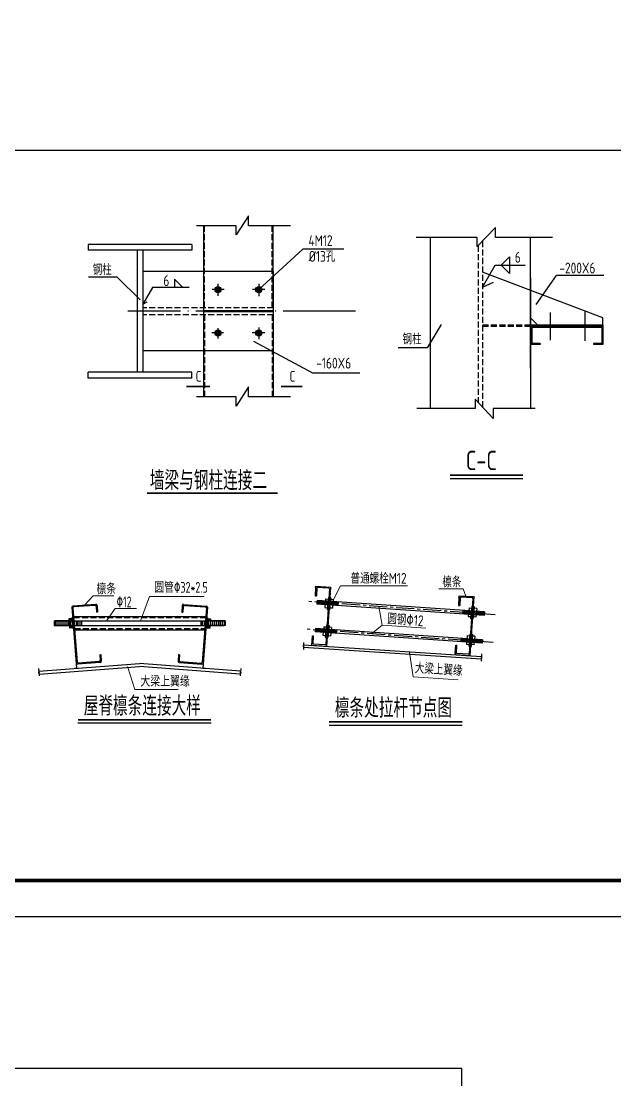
# Model space of a CAD drawing. Extents: x 9539573 to 9710259, y 1656270 to 2510207.
# Drawn here: x 9664602 to 9689257, y 1780908 to 1824897 of the extents above; entities that cross this region are included whole.
import ezdxf

# ---------------------------------------------------------------- set-up
doc = ezdxf.new("R2010")
doc.units = 0
doc.header["$LTSCALE"] = 1000
doc.header["$MEASUREMENT"] = 0
for name, pattern in [('CENTER2', [1.125, 0.75, -0.125, 0.125, -0.125]), ('DASH', [0.35, 0.25, -0.1]), ('DOTE', [2.42, 2, -0.2, 0.02, -0.2])]:
    doc.linetypes.add(name, pattern=pattern)
doc.layers.get('0').update_dxf_attribs({"linetype": 'CONTINUOUS'})
for name, color, linetype in [('03', 3, 'CONTINUOUS'), ('DASH', 3, 'DASH'), ('DOTE', 8, 'DOTE'), ('PUB_TEXT', 7, 'CONTINUOUS'), ('PUB_TITLE', 4, 'CONTINUOUS'), ('一般文字', 6, 'CONTINUOUS')]:
    doc.layers.add(name, color=color, linetype=linetype)
doc.layers.add('标注', color=4, linetype='CONTINUOUS', lineweight=20)
doc.styles.add('_HZTXT', font='atssdeng.shx', dxfattribs={"width": 0.8, "bigfont": 'atssdchn.shx'})
doc.styles.add('TSSD_REIN', font='atssdeng.shx', dxfattribs={"width": 0.7, "bigfont": 'atssdchn.shx'})

# ---------------------------------------------------------------- blocks, each defined once
blk = doc.blocks.new('3F1GF54G5FG')
for p, q in [((5986705, 1320911), (5979751, 1321119)), ((5986715, 1321055), (5979760, 1321263)), ((5979760, 1321263), (5979823, 1321117)), ((5979814, 1321261), (5979877, 1321115)), ((5979869, 1321260), (5979931, 1321114)), ((5979923, 1321258), (5979986, 1321112)), ((5979977, 1321256), (5980040, 1321111)), ((5980032, 1321255), (5980094, 1321109)), ((5980086, 1321253), (5980149, 1321107)), ((5980102, 1321349), (5980210, 1321342)), ((5980140, 1321252), (5980203, 1321106)), ((5980195, 1321250), (5980257, 1321104)), ((5980317, 1321407), (5980215, 1321414)), ((5980249, 1321248), (5980312, 1321102)), ((5980303, 1321247), (5980366, 1321101)), ((5980420, 1321328), (5980312, 1321335)), ((5980358, 1321245), (5980420, 1321099)), ((5980412, 1321243), (5980475, 1321098)), ((5980466, 1321242), (5980529, 1321096)), ((5980520, 1321240), (5980583, 1321094)), ((5980575, 1321239), (5980638, 1321093)), ((5980638, 1321093), (5980642, 1321237)), ((5985828, 1320938), (5985833, 1321081)), ((5985900, 1321079), (5985828, 1320938)), ((5985954, 1321078), (5985883, 1320936)), ((5986009, 1321076), (5985937, 1320934)), ((5986063, 1321075), (5985991, 1320933)), ((5986117, 1321073), (5986046, 1320931)), ((5986069, 1321205), (5986177, 1321198)), ((5986172, 1321071), (5986100, 1320930)), ((5986226, 1321070), (5986154, 1320928)), ((5986182, 1321270), (5986283, 1321264)), ((5986280, 1321068), (5986209, 1320926)), ((5986335, 1321066), (5986263, 1320925)), ((5986387, 1321185), (5986279, 1321192)), ((5986389, 1321065), (5986317, 1320923)), ((5986443, 1321063), (5986372, 1320921)), ((5986498, 1321062), (5986426, 1320920)), ((5986552, 1321060), (5986480, 1320918)), ((5986606, 1321058), (5986535, 1320917)), ((5986660, 1321057), (5986589, 1320915)), ((5986715, 1321055), (5986643, 1320913)), ((5980079, 1320990), (5980187, 1320983)), ((5980182, 1320911), (5980284, 1320904)), ((5980396, 1320969), (5980288, 1320976)), ((5986046, 1320846), (5986154, 1320839)), ((5986149, 1320767), (5986251, 1320761)), ((5986363, 1320826), (5986255, 1320833))]:
    blk.add_line(p, q)
for points in [[(5979760, 1321263), (5979751, 1321119)], [(5980102, 1321349), (5980079, 1320990)], [(5980215, 1321414), (5980182, 1320911)], [(5980317, 1321407), (5980284, 1320904)], [(5980420, 1321328), (5980396, 1320969)], [(5986069, 1321205), (5986046, 1320846)], [(5986182, 1321270), (5986149, 1320767)], [(5986283, 1321264), (5986251, 1320761)], [(5986387, 1321185), (5986363, 1320826)], [(5986715, 1321055), (5986705, 1320911)]]:
    blk.add_lwpolyline(points)
at = {"layer": '03', "color": 1, "linetype": 'CENTER2'}
blk.add_line((5987161, 1320954), (5979305, 1321220), dxfattribs=at)

msp = doc.modelspace()

# ---------------------------------------------------------------- linework, layer by layer
for p, q in [((9674036.9, 1816808.4), (9673528.1, 1816014)), ((9674036.9, 1816398), (9674036.9, 1816808.4)), ((9673528.1, 1816398), (9671887.3, 1816398)), ((9672176.1, 1816398), (9672176.1, 1812992.4)), ((9673528.1, 1816014), (9673528.1, 1816398)), ((9675781.4, 1816398), (9674036.9, 1816398)), ((9675071.8, 1812992.4), (9675071.8, 1816398)), ((9684304.3, 1816323.1), (9683542.6, 1815528.7)), ((9684304.3, 1815912.7), (9684304.3, 1816323.1)), ((9683542.6, 1815912.7), (9681008.9, 1815912.7)), ((9681581.7, 1815912.7), (9681581.7, 1808801.5)), ((9683542.6, 1815528.7), (9683542.6, 1815912.7)), ((9686666.8, 1815912.7), (9684304.3, 1815912.7)), ((9685761.9, 1810482.1), (9685761.9, 1815912.7)), ((9671682.8, 1815617.6), (9667382.8, 1815617.6)), ((9667382.8, 1815617.6), (9667382.8, 1815377.6)), ((9671682.8, 1815617.6), (9671682.8, 1815377.6)), ((9671682.8, 1815377.6), (9667382.8, 1815377.6)), ((9669412.8, 1815377.6), (9669412.8, 1810307.2)), ((9669652.8, 1815377.6), (9669652.8, 1810307.2)), ((9672176.1, 1814992.4), (9672176.1, 1810692.4)), ((9668587.8, 1814260.6), (9667393.8, 1814260.6)), ((9675071.8, 1814492.4), (9669652.8, 1814492.4)), ((9675071.8, 1814492.4), (9675071.8, 1811192.4)), ((9688761.9, 1812567.1), (9683761.6, 1814467.1)), ((9685761.9, 1814232.1), (9685761.9, 1808801.5)), ((9673034.8, 1813742.4), (9672533.3, 1813742.4)), ((9672776.1, 1813986), (9672776.1, 1813484.1)), ((9674717.2, 1813742.4), (9674215.6, 1813742.4)), ((9674471.8, 1813986), (9674471.8, 1813466.2)), ((9669652.8, 1813141), (9669833.6, 1813236.9)), ((9675071.8, 1812864.9), (9672176.1, 1812864.9)), ((9675071.8, 1812819.9), (9672176.1, 1812819.9)), ((9672176.1, 1812692.4), (9672176.1, 1809286.8)), ((9675071.8, 1812692.4), (9675071.8, 1809286.8)), ((9686061.9, 1812267.1), (9685761.9, 1812567.1)), ((9688761.9, 1812267.1), (9688761.9, 1812567.1)), ((9672999, 1811942.4), (9672515.4, 1811942.4)), ((9672776.1, 1812135.1), (9672776.1, 1811705)), ((9674717.2, 1811942.4), (9674197.7, 1811942.4)), ((9674471.8, 1812171), (9674471.8, 1811687.1)), ((9688761.9, 1812267.1), (9685761.9, 1812267.1)), ((9688761.9, 1812207.1), (9685761.9, 1812207.1)), ((9685761.9, 1811457.1), (9685761.9, 1812207.1)), ((9688716.9, 1812162.1), (9685806.9, 1812162.1)), ((9685806.9, 1812162.1), (9685806.9, 1811502.1)), ((9688716.9, 1812162.1), (9688716.9, 1811502.1)), ((9688761.9, 1812267.1), (9688761.9, 1812207.1)), ((9688761.9, 1812207.1), (9688761.9, 1811457.1)), ((9686151.9, 1811502.1), (9685806.9, 1811502.1)), ((9686151.9, 1811502.1), (9685806.9, 1811502.1)), ((9686151.9, 1811502.1), (9686151.9, 1811457.1)), ((9688716.9, 1811502.1), (9688371.9, 1811502.1)), ((9688371.9, 1811502.1), (9688371.9, 1811457.1)), ((9675071.8, 1811192.4), (9669652.8, 1811192.4)), ((9686151.9, 1811457.1), (9685761.9, 1811457.1)), ((9688761.9, 1811457.1), (9688371.9, 1811457.1)), ((9671682.8, 1810307.2), (9667382.8, 1810307.2)), ((9667382.8, 1810067.2), (9667382.8, 1810307.2)), ((9671682.8, 1810067.2), (9671682.8, 1810307.2)), ((9671682.8, 1810067.2), (9667382.8, 1810067.2)), ((9673528.1, 1809286.8), (9671887.3, 1809286.8)), ((9674036.9, 1809697.2), (9673528.1, 1808902.8)), ((9673528.1, 1808902.8), (9673528.1, 1809286.8)), ((9674036.9, 1809286.8), (9674036.9, 1809697.2)), ((9675781.4, 1809286.8), (9674036.9, 1809286.8)), ((9683452.7, 1809185.5), (9683452.7, 1808801.5)), ((9684205.6, 1808391.1), (9683452.7, 1809185.5)), ((9683452.7, 1808801.5), (9681032, 1808801.5)), ((9684205.6, 1808801.5), (9684205.6, 1808391.1)), ((9685943.3, 1808801.5), (9684205.6, 1808801.5)), ((9676831.5, 1801367.7), (9676813, 1801022.4)), ((9676831.5, 1801367.7), (9676834.2, 1801417.6)), ((9676834.2, 1801417.6), (9677461.9, 1801383.8)), ((9676880.9, 1801365), (9676862.3, 1801019.8)), ((9677379.3, 1801338.2), (9676880.9, 1801365)), ((9677299.5, 1798925.2), (9677461.9, 1801383.8)), ((9676813, 1801022.4), (9676862.3, 1801019.8)), ((9677407.7, 1801306.6), (9677255.1, 1799015.2)), ((9682785, 1800968.8), (9682766.4, 1800622.9)), ((9682785, 1800968.8), (9682787.7, 1801018.7)), ((9682787.7, 1801018.7), (9683415.3, 1800984.9)), ((9682834.4, 1800966.1), (9682815.8, 1800620.2)), ((9683332.8, 1800939.3), (9682834.4, 1800966.1)), ((9683253.5, 1798533.8), (9683415.3, 1800984.9)), ((9666706.5, 1800540.9), (9666898.9, 1798013.2)), ((9666749.9, 1800503.7), (9666920.2, 1798265.8)), ((9667701, 1800665.1), (9666751.2, 1800592.8)), ((9667663.9, 1800621.8), (9666794.5, 1800555.6)), ((9667715.8, 1800577.2), (9667733.6, 1800343.8)), ((9667753, 1800620.5), (9667773.9, 1800346.8)), ((9671291.4, 1800620.5), (9671270.6, 1800346.8)), ((9671328.6, 1800577.2), (9671310.9, 1800343.8)), ((9671343.4, 1800665.1), (9672293.3, 1800592.8)), ((9671380.6, 1800621.8), (9672250, 1800555.6)), ((9672294.6, 1800503.7), (9672124.3, 1798265.8)), ((9672337.9, 1800540.9), (9672145.5, 1798013.2)), ((9682766.4, 1800622.9), (9682815.8, 1800620.2)), ((9683361.1, 1800907.7), (9683208.6, 1798616.3)), ((9666709.6, 1800075.1), (9666580.8, 1800065.3)), ((9666580.8, 1800065.3), (9666610.2, 1799678.9)), ((9666739.4, 1800109.7), (9666707.2, 1800107.3)), ((9666707.2, 1800107.3), (9666741.5, 1799656.5)), ((9666775.5, 1800166.4), (9672268.9, 1800166.4)), ((9667773.9, 1800346.8), (9667733.6, 1800343.8)), ((9671270.6, 1800346.8), (9671310.9, 1800343.8)), ((9672337.3, 1800107.3), (9672303, 1799656.5)), ((9672305.1, 1800109.7), (9672337.3, 1800107.3)), ((9672334.8, 1800075.1), (9672463.6, 1800065.3)), ((9672463.6, 1800065.3), (9672434.2, 1799678.9)), ((9665967.9, 1799977.5), (9666742.9, 1799978.8)), ((9665967.9, 1799977.5), (9665968.2, 1799783.7)), ((9665968.2, 1799783.7), (9666743.2, 1799785)), ((9666742.9, 1799978.8), (9666008.3, 1799977.5)), ((9666008.3, 1799977.5), (9666008.6, 1799783.8)), ((9666743.2, 1799785), (9666008.6, 1799783.8)), ((9666089, 1799977.7), (9666089.3, 1799783.9)), ((9666169.7, 1799977.8), (9666170.1, 1799784.1)), ((9666250.5, 1799977.9), (9666250.8, 1799784.2)), ((9666331.2, 1799978.1), (9666331.5, 1799784.3)), ((9666411.9, 1799978.2), (9666412.2, 1799784.5)), ((9666492.7, 1799978.4), (9666493, 1799784.6)), ((9666573.4, 1799978.5), (9666573.7, 1799784.7)), ((9666713.3, 1800026.8), (9666584.5, 1800017)), ((9666735.3, 1799737), (9666606.5, 1799727.2)), ((9666739, 1799688.7), (9666610.2, 1799678.9)), ((9666652.3, 1799978.1), (9666652.6, 1799784.3)), ((9666722.1, 1799786.8), (9672292.9, 1799786.8)), ((9666733, 1799978.2), (9666733.3, 1799784.5)), ((9666736.8, 1799980), (9672307.6, 1799980)), ((9666773.7, 1799658.9), (9666741.5, 1799656.5)), ((9666813.7, 1799978.4), (9666814.1, 1799784.6)), ((9666818.3, 1799603.9), (9672226.1, 1799603.9)), ((9666894.5, 1799978.5), (9666894.8, 1799784.7)), ((9666951, 1799978.2), (9666951.3, 1799784.5)), ((9667031.7, 1799978.4), (9667032.1, 1799784.6)), ((9667112.5, 1799978.5), (9667112.8, 1799784.7)), ((9672059.5, 1799981.7), (9672059.9, 1799787.9)), ((9672124.3, 1799981.7), (9672124.7, 1799787.9)), ((9672205, 1799981.8), (9672205.4, 1799788.1)), ((9672270.8, 1799658.9), (9672303, 1799656.5)), ((9672285.8, 1799982), (9672286.1, 1799788.2)), ((9673074.3, 1799982.7), (9672299.3, 1799981.2)), ((9672299.3, 1799981.2), (9673034, 1799982.6)), ((9673074.7, 1799788.9), (9672299.7, 1799787.4)), ((9672299.7, 1799787.4), (9673034.3, 1799788.8)), ((9672305.4, 1799688.7), (9672434.2, 1799678.9)), ((9672309.1, 1799737), (9672437.9, 1799727.2)), ((9672331.2, 1800026.8), (9672460, 1800017)), ((9672366.5, 1799982.1), (9672366.9, 1799788.4)), ((9672468.8, 1799981.5), (9672469.2, 1799787.8)), ((9672549.6, 1799981.7), (9672549.9, 1799787.9)), ((9672630.3, 1799981.8), (9672630.7, 1799788.1)), ((9672711, 1799982), (9672711.4, 1799788.2)), ((9672791.8, 1799982.1), (9672792.1, 1799788.4)), ((9672872.5, 1799982.3), (9672872.9, 1799788.5)), ((9672953.2, 1799982.4), (9672953.6, 1799788.7)), ((9673034, 1799982.6), (9673034.3, 1799788.8)), ((9673074.3, 1799982.7), (9673074.7, 1799788.9)), ((9676673.1, 1798966.4), (9676694.3, 1799362.2)), ((9676694.3, 1799362.2), (9676743.7, 1799359.6)), ((9676725.1, 1799013.7), (9676743.7, 1799359.6)), ((9676328.7, 1798939.4), (9676300.4, 1798927.7)), ((9676300.4, 1798927.7), (9676359.7, 1798927.3)), ((9676328.4, 1798920.8), (9676323.8, 1798788.2)), ((9676327.3, 1798889), (9683712.3, 1798403.4)), ((9676359.7, 1798927.3), (9676328.4, 1798920.8)), ((9676333.7, 1799084.3), (9676328.7, 1798939.4)), ((9676330.4, 1798989), (9683715.5, 1798503.4)), ((9676673, 1798966.4), (9677300.2, 1798925.2)), ((9677223.5, 1798986.9), (9676725.1, 1799013.7)), ((9682629.7, 1798624.9), (9682648.3, 1798970.8)), ((9682648.3, 1798970.8), (9682697.7, 1798971.8)), ((9682679.1, 1798622.2), (9682697.7, 1798968.1)), ((9667841.5, 1798287.4), (9666972.2, 1798221.2)), ((9667868.4, 1798572.8), (9667908.6, 1798575.9)), ((9667868.4, 1798572.8), (9667886.2, 1798339.3)), ((9667908.6, 1798575.9), (9667929.5, 1798302.2)), ((9671135.8, 1798575.9), (9671115, 1798302.2)), ((9671176.1, 1798572.8), (9671135.8, 1798575.9)), ((9671176.1, 1798572.8), (9671158.3, 1798339.3)), ((9671202.9, 1798287.4), (9672072.3, 1798221.2)), ((9682629.7, 1798624.9), (9682627, 1798575)), ((9682627, 1798575), (9683253.5, 1798533.8)), ((9683177, 1798588), (9682679.1, 1798622.2)), ((9683713.9, 1798457.5), (9683685.6, 1798445.7)), ((9683685.6, 1798445.7), (9683744.9, 1798445.3)), ((9683713.6, 1798438.9), (9683709, 1798306.3)), ((9683744.9, 1798445.3), (9683713.6, 1798438.9)), ((9683718.9, 1798602.4), (9683713.9, 1798457.5)), ((9665335.4, 1797849.9), (9665308.5, 1797835)), ((9665308.5, 1797835), (9665367.5, 1797841.2)), ((9665324.3, 1797994.4), (9665335.4, 1797849.9)), ((9665332, 1797894), (9669522.2, 1798212.9)), ((9665367.5, 1797841.2), (9665337.1, 1797831.3)), ((9665342.2, 1797765.2), (9669522.2, 1798083.3)), ((9666898.9, 1798013.2), (9666802.3, 1798005.9)), ((9667884.9, 1798250.2), (9666935, 1798177.9)), ((9673712.5, 1797894), (9669522.2, 1798212.9)), ((9673702.3, 1797765.2), (9669522.2, 1798083.3)), ((9671159.6, 1798250.2), (9672109.5, 1798177.9)), ((9672145.5, 1798013.2), (9672242.1, 1798005.9)), ((9673677, 1797841.2), (9673707.4, 1797831.3)), ((9673735.9, 1797835), (9673677, 1797841.2)), ((9673720.1, 1797994.4), (9673709.1, 1797849.9)), ((9673709.1, 1797849.9), (9673735.9, 1797835)), ((9665337.1, 1797831.3), (9665347.2, 1797699)), ((9673707.4, 1797831.3), (9673697.2, 1797699))]:
    msp.add_line(p, q)
at = {"linetype": 'DASH'}
for p, q in [((9683581.6, 1815569.3), (9683581.6, 1809049.5)), ((9683761.6, 1815757), (9683761.6, 1808859.6)), ((9685761.9, 1812267.1), (9683761.6, 1812267.1)), ((9685761.9, 1812207.1), (9683761.6, 1812207.1)), ((9666779, 1800120.3), (9672265.4, 1800120.3)), ((9666814.2, 1799658.6), (9672230.3, 1799658.6))]:
    msp.add_line(p, q, dxfattribs=at)
at = {"const_width": 127.5}
for points in [[(9672776.1, 1813806.2, 1), (9672776.1, 1813678.6, 1)], [(9674471.8, 1813806.2, 1), (9674471.8, 1813678.6, 1)], [(9672776.1, 1812006.2, 1), (9672776.1, 1811878.6, 1)], [(9674471.8, 1812006.2, 1), (9674471.8, 1811878.6, 1)]]:
    msp.add_lwpolyline(points, format="xyb", close=True, dxfattribs=at)
for centre in [(9672776.1, 1813742.4), (9674471.8, 1813742.4), (9672776.1, 1811942.4), (9674471.8, 1811942.4)]:
    msp.add_circle(centre, 127.5)
for centre, radius, start, end in [((9677377.7, 1801308.2), 30, 356.9223, 86.9223), ((9683331.2, 1800909.3), 30, 356.9223, 86.9223), ((9666754.8, 1800544.5), 48.4, 94.35259, 184.35259), ((9666798.2, 1800507.3), 48.4, 94.35259, 184.35259), ((9667667.5, 1800573.5), 48.4, 4.35259, 94.35259), ((9667704.7, 1800616.8), 48.4, 4.35259, 94.35259), ((9671339.7, 1800616.8), 48.4, 85.64741, 175.64741), ((9671376.9, 1800573.5), 48.4, 85.64741, 175.64741), ((9672246.3, 1800507.3), 48.4, 355.64741, 85.64741), ((9672289.6, 1800544.5), 48.4, 355.64741, 85.64741), ((9677225.1, 1799016.8), 30, 266.9223, 356.9223), ((9667837.9, 1798335.7), 48.4, 274.35259, 4.35259), ((9667881.2, 1798298.5), 48.4, 274.35259, 4.35259), ((9671163.3, 1798298.5), 48.4, 175.64741, 265.64741), ((9671206.6, 1798335.7), 48.4, 175.64741, 265.64741), ((9683178.6, 1798617.9), 30, 266.9223, 356.9223), ((9666931.3, 1798226.2), 48.4, 184.35259, 274.35259), ((9666968.5, 1798269.5), 48.4, 184.35259, 274.35259), ((9672076, 1798269.5), 48.4, 265.64741, 355.64741), ((9672113.2, 1798226.2), 48.4, 265.64741, 355.64741)]:
    msp.add_arc(centre, radius, start, end)
for points in [[(9686690.9, 1812267.1), (9686690.9, 1812162.1), (9686450.9, 1812267.1), (9686450.9, 1812162.1)], [(9688131.9, 1812267.1), (9688131.9, 1812162.1), (9687891.9, 1812267.1), (9687891.9, 1812162.1)]]:
    msp.add_solid(points)
at = {"layer": 'DASH'}
for p, q in [((9672221.1, 1812992.4), (9672221.1, 1816398)), ((9675026.8, 1812992.4), (9675026.8, 1816398)), ((9675071.8, 1812992.4), (9669652.8, 1812992.4)), ((9675071.8, 1812692.4), (9669652.8, 1812692.4)), ((9672221.1, 1812692.4), (9672221.1, 1809286.8)), ((9675026.8, 1812692.4), (9675026.8, 1809286.8))]:
    msp.add_line(p, q, dxfattribs=at)
at = {"layer": 'DOTE', "color": 8, "linetype": 'DOTE', "ltscale": 1.5}
for p, q in [((9678480.9, 1812842.4), (9669035.4, 1812842.4)), ((9688011.9, 1812817.7), (9688011.9, 1811618.3)), ((9686570.9, 1812793.7), (9686570.9, 1811648))]:
    msp.add_line(p, q, dxfattribs=at)
at = {"layer": 'PUB_TEXT'}
for p, q in [((9674466.4, 1813742.4), (9676294, 1815424.2)), ((9678001.6, 1815424.2), (9676294, 1815424.2)), ((9684534, 1814755.8), (9684879.2, 1815101)), ((9684879.2, 1815101), (9684879.2, 1814410.7)), ((9683761.6, 1813837.8), (9684285.5, 1814755.8)), ((9684285.5, 1814755.8), (9685532.8, 1814755.8)), ((9684534, 1814755.8), (9684879.2, 1814410.7)), ((9669536.9, 1813321.1), (9668587.8, 1814260.6)), ((9670965.7, 1814172.4), (9670965.7, 1813827.2)), ((9671310.9, 1813827.2), (9670965.7, 1814172.4)), ((9685985.2, 1813119), (9686840.7, 1814327.1)), ((9688800.7, 1814327.1), (9686840.7, 1814327.1)), ((9670059.1, 1813827.2), (9669652.8, 1813141)), ((9671579.7, 1813827.2), (9670059.1, 1813827.2)), ((9683761.6, 1813837.8), (9684214.8, 1814047.6)), ((9682049.5, 1812290.2), (9681458.8, 1811325.6)), ((9674243.8, 1811606.4), (9676695, 1810278.2)), ((9681458.8, 1811325.6), (9680264.8, 1811325.6)), ((9676695, 1810278.2), (9678665.8, 1810278.2))]:
    msp.add_line(p, q, dxfattribs=at)
at = {"layer": 'PUB_TEXT', "const_width": 67.5}
for points in [[(9672439.2, 1809718), (9671460.2, 1809718)], [(9676279.5, 1809718), (9675387.4, 1809718)]]:
    msp.add_lwpolyline(points, dxfattribs=at)
at = {"layer": 'PUB_TITLE'}
for points in [[(9598809.4, 1787695.3), (9710259.4, 1787695.3), (9710259.4, 1850695.3), (9598809.4, 1850695.3)], [(9602559.4, 1819537.3), (9700509.4, 1819537.3), (9700509.4, 1789195.3), (9602559.4, 1789195.3)], [(9598809.4, 1721982.8), (9682909.4, 1721982.8), (9682909.4, 1781382.8), (9598809.4, 1781382.8)]]:
    msp.add_lwpolyline(points, close=True, dxfattribs=at)
at = {"layer": 'PUB_TITLE', "const_width": 150}
msp.add_lwpolyline([(9602559.4, 1789195.3), (9708759.4, 1789195.3), (9708759.4, 1849195.3), (9602559.4, 1849195.3)], close=True, dxfattribs=at)
at = {"layer": '一般文字', "color": 2}
for p, q in [((9682417.8, 1805898.4), (9685439.4, 1805898.4)), ((9666959.2, 1795735.9), (9672490, 1795735.9)), ((9677388.4, 1795651.4), (9682919.2, 1795651.4))]:
    msp.add_line(p, q, dxfattribs=at)
for points, const_width in [([(9682413.5, 1806030.8), (9685439.2, 1806030.8)], 67.5), ([(9669821.6, 1805289.2), (9675254.2, 1805289.2)], 67.5), ([(9666959.2, 1795869.4), (9672490, 1795869.4)], 72), ([(9677388.4, 1795784.9), (9682919.2, 1795784.9)], 72)]:
    msp.add_lwpolyline(points, dxfattribs=dict(at, const_width=const_width))
at = {"layer": '标注'}
for p, q in [((9677473.9, 1800678.8), (9677862.1, 1801430.1)), ((9677862.1, 1801430.1), (9680650.9, 1801430.1)), ((9667226.1, 1800629), (9667597.2, 1801020.5)), ((9667597.2, 1801020.5), (9668452.4, 1801020.5)), ((9669556.5, 1799974.6), (9669928.2, 1800994.7)), ((9669928.2, 1800994.7), (9672200.3, 1800994.7)), ((9682961.6, 1801314.6), (9681949.8, 1801314.6)), ((9668149, 1799980), (9668501.4, 1800488.5)), ((9668501.4, 1800488.5), (9669393.5, 1800488.5)), ((9679592.3, 1799802.5), (9679461.8, 1800577.4)), ((9679592.3, 1799802.5), (9681407.8, 1799679.9)), ((9669030.7, 1798041), (9669325.9, 1797123.4)), ((9669325.9, 1797123.4), (9671126.1, 1797123.4))]:
    msp.add_line(p, q, dxfattribs=at)
for points in [[(9683069.8, 1801003.5), (9682962.7, 1801314.6), (9682961.6, 1801314.6)], [(9679152.3, 1799445.7), (9679591.3, 1799802.6), (9679592.3, 1799802.5)], [(9680731.1, 1798657.5), (9680878.6, 1797656.1), (9682748.9, 1797533.1)]]:
    msp.add_lwpolyline(points, dxfattribs=at)
msp.add_solid([(9669014.9, 1798035.9), (9669000.1, 1798136.2), (9669046.6, 1798046.1)], dxfattribs=at)

# ---------------------------------------------------------------- block references
at = {"rotation": 357.8486658922163}
for p in [(3651756.7, 704961.5), (3651680.5, 703807)]:
    msp.add_blockref('3F1GF54G5FG', p, dxfattribs=at)

# ---------------------------------------------------------------- texts
at = {"layer": 'PUB_TEXT', "style": 'TSSD_REIN'}
for s, width, p in [('4M12', 0.8, (9676534.1, 1815554.9)), ('%%c13孔', 0.8, (9676546.5, 1814901.1)), ('6', 0.8, (9685104.6, 1814860.7)), ('钢柱', 0.8, (9667570.4, 1814348)), ('-200X6', 0.8, (9686953.7, 1814414.4)), ('6', 0.8, (9670508, 1813890)), ('钢柱', 0.8, (9680441.3, 1811462.5)), ('-160X6', 0.8, (9676856.6, 1810462)), ('C', 0.8, (9671844.6, 1809912.3)), ('C', 0.8, (9675744.6, 1809912.3)), ('普通螺栓M12', 0.8, (9678282.3, 1801521.1)), ('檩条', 0.8, (9682095.6, 1801368.7)), ('檩条', 0.7, (9667728.8, 1801085)), ('圆管%%13032*2.5', 0.7, (9670128.6, 1801144.7)), ('%%13012', 0.7, (9668563.3, 1800542.1)), ('大梁上翼缘', 0.7, (9669555.5, 1797243.1))]:
    msp.add_text(s, height=450, dxfattribs=dict(at, width=width)).set_placement(p)
at = {"layer": 'PUB_TEXT', "style": 'TSSD_REIN', "width": 0.8}
for s, rotation, p in [('圆钢%%13012', 356.13699, (9679794.1, 1799851.7)), ('大梁上翼缘', 356.23836, (9680939.7, 1797803.7))]:
    msp.add_text(s, height=450, rotation=rotation, dxfattribs=at).set_placement(p)
at = {"layer": '一般文字', "color": 2, "style": '_HZTXT', "width": 0.8}
for s, p in [('C-C', (9683068.1, 1806245.4)), ('墙梁与钢柱连接二', (9669947.4, 1805410.3)), ('屋脊檩条连接大样', (9667201.5, 1796039.1)), ('檩条处拉杆节点图', (9677630.7, 1795954.6))]:
    msp.add_text(s, height=800, dxfattribs=at).set_placement(p)

doc.saveas('drawing.dxf')
